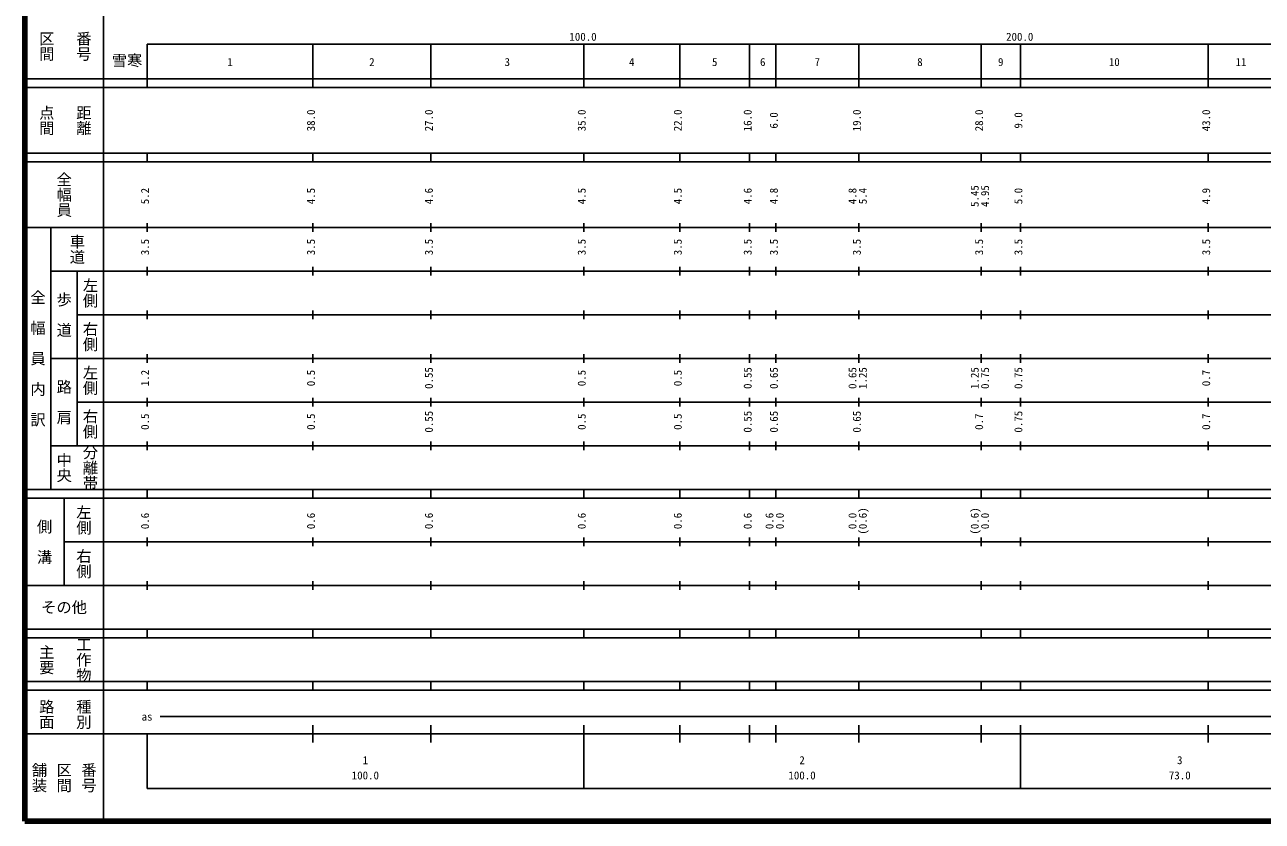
# Model space of a CAD drawing. Units: millimetres on the paper, enlarged 1000 times. Extents: x 40000 to 680000, y 20000 to 380000.
# Drawn here: x 40000 to 323384, y 20000 to 202409 of the extents above; entities that cross this region are included whole.
import ezdxf
from ezdxf.enums import TextEntityAlignment as Align

# ---------------------------------------------------------------- set-up
doc = ezdxf.new("R2010")
doc.units = ezdxf.units.MM
doc.header["$LTSCALE"] = 1000
doc.layers.add('M-TTL', color=2, linetype='Continuous', lineweight=140)
doc.layers.add('M-TTL-BAND', color=7, linetype='Continuous', lineweight=25)
doc.layers.add('M-TTL-TXT', color=7, linetype='Continuous')
doc.styles.add('@ＭＳ ゴシック', font='')
doc.styles.add('ＭＳ ゴシック', font='')
doc.styles.get('@ＭＳ ゴシック').set_extended_font_data('@MS Gothic')
doc.styles.get('ＭＳ ゴシック').set_extended_font_data('MS Gothic')

msp = doc.modelspace()

# ---------------------------------------------------------------- linework, layer by layer
at = {"layer": 'M-TTL'}
for p, q in [((40000, 380000), (40000, 20000)), ((40000, 20000), (680000, 20000))]:
    msp.add_line(p, q, dxfattribs=at)
at = {"layer": 'M-TTL-BAND'}
for p, q in [((58000, 370000), (58000, 20000)), ((68000, 198000), (579000, 198000)), ((68000, 198000), (68000, 188000)), ((106000, 188000), (106000, 198000)), ((133000, 188000), (133000, 198000)), ((168000, 188000), (168000, 198000)), ((190000, 188000), (190000, 198000)), ((206000, 188000), (206000, 198000)), ((212000, 188000), (212000, 198000)), ((231000, 188000), (231000, 198000)), ((259000, 188000), (259000, 198000)), ((268000, 188000), (268000, 198000)), ((311000, 188000), (311000, 198000)), ((40000, 190000), (579000, 190000)), ((40000, 188000), (579000, 188000)), ((40000, 173000), (579000, 173000)), ((68000, 171000), (68000, 173000)), ((106000, 171000), (106000, 173000)), ((133000, 171000), (133000, 173000)), ((168000, 171000), (168000, 173000)), ((190000, 171000), (190000, 173000)), ((206000, 171000), (206000, 173000)), ((212000, 171000), (212000, 173000)), ((231000, 171000), (231000, 173000)), ((259000, 171000), (259000, 173000)), ((268000, 171000), (268000, 173000)), ((311000, 171000), (311000, 173000)), ((40000, 171000), (579000, 171000)), ((40000, 156000), (579000, 156000)), ((46000, 96000), (46000, 156000)), ((68000, 155000), (68000, 157000)), ((106000, 155000), (106000, 157000)), ((133000, 155000), (133000, 157000)), ((168000, 155000), (168000, 157000)), ((190000, 155000), (190000, 157000)), ((206000, 155000), (206000, 157000)), ((212000, 155000), (212000, 157000)), ((231000, 155000), (231000, 157000)), ((259000, 155000), (259000, 157000)), ((268000, 155000), (268000, 157000)), ((311000, 155000), (311000, 157000)), ((46000, 146000), (579000, 146000)), ((52000, 146000), (52000, 106000)), ((68000, 145000), (68000, 147000)), ((106000, 145000), (106000, 147000)), ((133000, 145000), (133000, 147000)), ((168000, 145000), (168000, 147000)), ((190000, 145000), (190000, 147000)), ((206000, 145000), (206000, 147000)), ((212000, 145000), (212000, 147000)), ((231000, 145000), (231000, 147000)), ((259000, 145000), (259000, 147000)), ((268000, 145000), (268000, 147000)), ((311000, 145000), (311000, 147000)), ((68000, 135000), (68000, 137000)), ((106000, 135000), (106000, 137000)), ((133000, 135000), (133000, 137000)), ((168000, 135000), (168000, 137000)), ((190000, 135000), (190000, 137000)), ((206000, 135000), (206000, 137000)), ((212000, 135000), (212000, 137000)), ((231000, 135000), (231000, 137000)), ((259000, 135000), (259000, 137000)), ((268000, 135000), (268000, 137000)), ((311000, 135000), (311000, 137000)), ((52000, 136000), (579000, 136000)), ((46000, 126000), (579000, 126000)), ((68000, 125000), (68000, 127000)), ((106000, 125000), (106000, 127000)), ((133000, 125000), (133000, 127000)), ((168000, 125000), (168000, 127000)), ((190000, 125000), (190000, 127000)), ((206000, 125000), (206000, 127000)), ((212000, 125000), (212000, 127000)), ((231000, 125000), (231000, 127000)), ((259000, 125000), (259000, 127000)), ((268000, 125000), (268000, 127000)), ((311000, 125000), (311000, 127000)), ((68000, 115000), (68000, 117000)), ((106000, 115000), (106000, 117000)), ((133000, 115000), (133000, 117000)), ((168000, 115000), (168000, 117000)), ((190000, 115000), (190000, 117000)), ((206000, 115000), (206000, 117000)), ((212000, 115000), (212000, 117000)), ((231000, 115000), (231000, 117000)), ((259000, 115000), (259000, 117000)), ((268000, 115000), (268000, 117000)), ((311000, 115000), (311000, 117000)), ((52000, 116000), (579000, 116000)), ((46000, 106000), (579000, 106000)), ((68000, 105000), (68000, 107000)), ((106000, 105000), (106000, 107000)), ((133000, 105000), (133000, 107000)), ((168000, 105000), (168000, 107000)), ((190000, 105000), (190000, 107000)), ((206000, 105000), (206000, 107000)), ((212000, 105000), (212000, 107000)), ((231000, 105000), (231000, 107000)), ((259000, 105000), (259000, 107000)), ((268000, 105000), (268000, 107000)), ((311000, 105000), (311000, 107000)), ((40000, 96000), (579000, 96000)), ((40000, 94000), (579000, 94000)), ((49000, 94000), (49000, 74000)), ((68000, 94000), (68000, 96000)), ((106000, 94000), (106000, 96000)), ((133000, 94000), (133000, 96000)), ((168000, 94000), (168000, 96000)), ((190000, 94000), (190000, 96000)), ((206000, 94000), (206000, 96000)), ((212000, 94000), (212000, 96000)), ((231000, 94000), (231000, 96000)), ((259000, 94000), (259000, 96000)), ((268000, 94000), (268000, 96000)), ((311000, 94000), (311000, 96000)), ((49000, 84000), (579000, 84000)), ((68000, 83000), (68000, 85000)), ((106000, 83000), (106000, 85000)), ((133000, 83000), (133000, 85000)), ((168000, 83000), (168000, 85000)), ((190000, 83000), (190000, 85000)), ((206000, 83000), (206000, 85000)), ((212000, 83000), (212000, 85000)), ((231000, 83000), (231000, 85000)), ((259000, 83000), (259000, 85000)), ((268000, 83000), (268000, 85000)), ((311000, 83000), (311000, 85000)), ((40000, 74000), (579000, 74000)), ((68000, 73000), (68000, 75000)), ((106000, 73000), (106000, 75000)), ((133000, 73000), (133000, 75000)), ((168000, 73000), (168000, 75000)), ((190000, 73000), (190000, 75000)), ((206000, 73000), (206000, 75000)), ((212000, 73000), (212000, 75000)), ((231000, 73000), (231000, 75000)), ((259000, 73000), (259000, 75000)), ((268000, 73000), (268000, 75000)), ((311000, 73000), (311000, 75000)), ((40000, 64000), (579000, 64000)), ((68000, 62000), (68000, 64000)), ((106000, 62000), (106000, 64000)), ((133000, 62000), (133000, 64000)), ((168000, 62000), (168000, 64000)), ((190000, 62000), (190000, 64000)), ((206000, 62000), (206000, 64000)), ((212000, 62000), (212000, 64000)), ((231000, 62000), (231000, 64000)), ((259000, 62000), (259000, 64000)), ((268000, 62000), (268000, 64000)), ((311000, 62000), (311000, 64000)), ((40000, 62000), (579000, 62000)), ((40000, 52000), (579000, 52000)), ((68000, 50000), (68000, 52000)), ((106000, 50000), (106000, 52000)), ((133000, 50000), (133000, 52000)), ((168000, 50000), (168000, 52000)), ((190000, 50000), (190000, 52000)), ((206000, 50000), (206000, 52000)), ((212000, 50000), (212000, 52000)), ((231000, 50000), (231000, 52000)), ((259000, 50000), (259000, 52000)), ((268000, 50000), (268000, 52000)), ((311000, 50000), (311000, 52000)), ((40000, 50000), (579000, 50000)), ((71000, 44000), (333500, 44000)), ((40000, 40000), (579000, 40000)), ((68000, 40000), (68000, 27500)), ((106000, 38000), (106000, 42000)), ((133000, 38000), (133000, 42000)), ((168000, 27500), (168000, 42000)), ((190000, 38000), (190000, 42000)), ((206000, 38000), (206000, 42000)), ((212000, 38000), (212000, 42000)), ((231000, 38000), (231000, 42000)), ((259000, 38000), (259000, 42000)), ((268000, 27500), (268000, 42000)), ((311000, 38000), (311000, 42000)), ((68000, 27500), (579000, 27500))]:
    msp.add_line(p, q, dxfattribs=at)

# ---------------------------------------------------------------- texts
at = {"layer": 'M-TTL-BAND', "style": '@ＭＳ ゴシック'}
for s, p in [('区間', (45000, 197500)), ('番号', (53500, 197500)), ('点間', (45000, 180500)), ('距離', (53500, 180500)), ('全幅員', (49000, 163500)), ('車道', (52000, 151000)), ('左側', (55000, 141000)), ('全\u3000幅\u3000員\u3000内\u3000訳', (43000, 126000)), ('歩\u3000道', (49000, 136000)), ('右側', (55000, 131000)), ('左側', (55000, 121000)), ('路\u3000肩', (49000, 116000)), ('右側', (55000, 111000)), ('分離帯', (55000, 101000)), ('中央', (49000, 101000)), ('左側', (53500, 89000)), ('側\u3000溝', (44500, 84000)), ('右側', (53500, 79000)), ('主要', (45000, 57000)), ('工作物', (53500, 57000)), ('路面', (45000, 44500)), ('種別', (53500, 44500)), ('舗装', (43333, 30000)), ('区間', (49000, 30000)), ('番号', (54667, 30000))]:
    msp.add_text(s, height=2566, rotation=270, dxfattribs=at).set_placement(p, align=Align.MIDDLE_CENTER)
at = {"layer": 'M-TTL-BAND', "style": 'ＭＳ ゴシック'}
for s, p in [('100.0', (167844, 198195)), ('200.0', (267844, 198195)), ('1', (87000, 192405)), ('2', (119500, 192405)), ('3', (150500, 192405)), ('4', (179000, 192405)), ('5', (198000, 192405)), ('6', (209000, 192405)), ('7', (221500, 192405)), ('8', (245000, 192405)), ('9', (263500, 192405)), ('10', (289500, 192405)), ('11', (318500, 192405)), ('as', (68000, 42500)), ('1', (118000, 32523)), ('2', (218000, 32523)), ('3', (304500, 32523)), ('100.0', (118000, 29033)), ('100.0', (218000, 29033)), ('73.0', (304500, 29033))]:
    msp.add_text(s, height=1833, dxfattribs=at).set_placement(p, align=Align.BOTTOM_CENTER)
for s, p in [('38.0', (107000, 180500)), ('27.0', (134000, 180500)), ('35.0', (169000, 180500)), ('22.0', (191000, 180500)), ('16.0', (207000, 180500)), ('6.0', (213000, 180500)), ('19.0', (232000, 180500)), ('28.0', (260000, 180500)), ('9.0', (269000, 180500)), ('43.0', (312000, 180500)), ('5.2', (69000, 163174)), ('4.5', (107000, 163174)), ('4.6', (134000, 163174)), ('4.5', (169000, 163174)), ('4.5', (191000, 163174)), ('4.6', (207000, 163174)), ('4.8', (213000, 163174)), ('4.8', (231000, 163174)), ('5.4', (233370, 163174)), ('5.45', (259000, 163174)), ('4.95', (261370, 163174)), ('5.0', (269000, 163174)), ('4.9', (312000, 163174)), ('3.5', (69000, 151500)), ('3.5', (107000, 151500)), ('3.5', (134000, 151500)), ('3.5', (169000, 151500)), ('3.5', (191000, 151500)), ('3.5', (207000, 151500)), ('3.5', (213000, 151500)), ('3.5', (232000, 151500)), ('3.5', (260000, 151500)), ('3.5', (269000, 151500)), ('3.5', (312000, 151500)), ('1.2', (69000, 121500)), ('0.5', (107000, 121500)), ('0.55', (134000, 121500)), ('0.5', (169000, 121500)), ('0.5', (191000, 121500)), ('0.55', (207000, 121500)), ('0.65', (213000, 121500)), ('0.65', (231000, 121500)), ('1.25', (233370, 121500)), ('1.25', (259000, 121500)), ('0.75', (261370, 121500)), ('0.75', (269000, 121500)), ('0.7', (312000, 121500)), ('0.55', (134000, 111500)), ('0.55', (207000, 111500)), ('0.65', (213000, 111500)), ('0.65', (232000, 111500)), ('0.75', (269000, 111500)), ('0.5', (69000, 111500)), ('0.5', (107000, 111500)), ('0.5', (169000, 111500)), ('0.5', (191000, 111500)), ('0.7', (260000, 111500)), ('0.7', (312000, 111500)), ('(0.6)', (233370, 88764)), ('(0.6)', (259000, 88764)), ('0.6', (69000, 88764)), ('0.6', (107000, 88764)), ('0.6', (134000, 88764)), ('0.6', (169000, 88764)), ('0.6', (191000, 88764)), ('0.6', (207000, 88764)), ('0.6', (212000, 88764)), ('0.0', (214370, 88764)), ('0.0', (231000, 88764)), ('0.0', (261370, 88764))]:
    msp.add_text(s, height=1833, rotation=90, dxfattribs=at).set_placement(p, align=Align.BOTTOM_CENTER)
msp.add_text('その他', height=2566, dxfattribs=at).set_placement((49000, 69000), align=Align.MIDDLE_CENTER)
at = {"layer": 'M-TTL-TXT', "style": 'ＭＳ ゴシック'}
msp.add_text('雪寒', height=2566, rotation=0.11, dxfattribs=at).set_placement((63423, 194230), align=Align.MIDDLE_CENTER)

doc.saveas('drawing.dxf')
